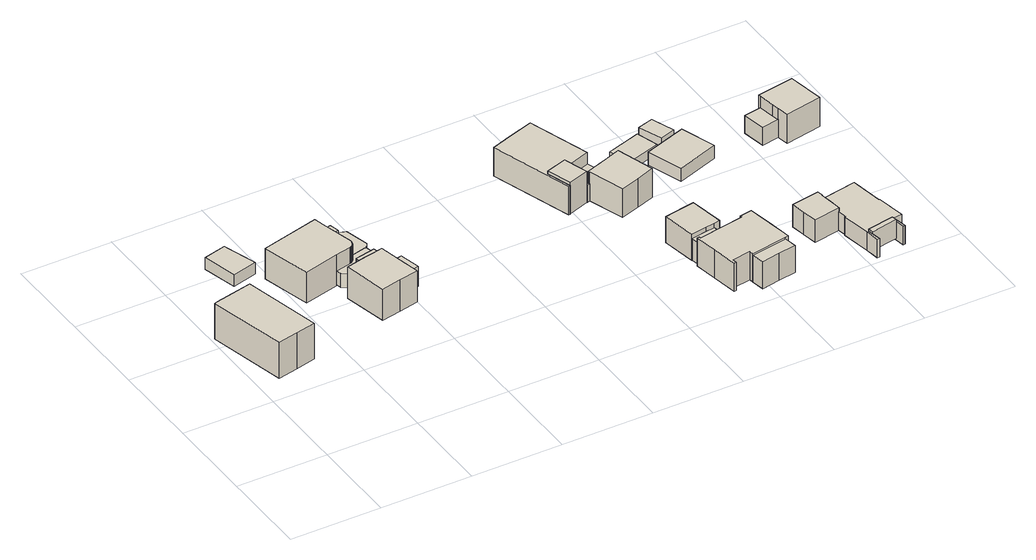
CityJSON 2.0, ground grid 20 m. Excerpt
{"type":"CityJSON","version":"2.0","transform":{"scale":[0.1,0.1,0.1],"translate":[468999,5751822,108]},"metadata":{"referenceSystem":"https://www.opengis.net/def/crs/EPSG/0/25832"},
"CityObjects":{
"building1":{"type":"Building","attributes":{"Gemeindeschluessel":"05754044","BezugspunktDach":"2000","function":"31001_1010","measuredHeight":9.98},"address":[{"country":"Germany","locality":"Verl","thoroughfareNumber":"14","thoroughfareName":"Grünstraße"}],"geometry":[{"type":"Solid","lod":"1","boundaries":[[[[0,1,2,3,4,5,6]],[[7,8,9,10,11,12,13]],[[7,13,6,5]],[[8,7,5,4]],[[9,8,4,3]],[[10,9,3,2]],[[11,10,2,1]],[[12,11,1,0]],[[13,12,0,6]]]]}]},
"building2":{"type":"Building","attributes":{"Gemeindeschluessel":"05754044","BezugspunktDach":"2000","function":"51009_1611","measuredHeight":2.73},"address":[{"country":"Germany"}],"geometry":[{"type":"Solid","lod":"1","boundaries":[[[[14,15,16,17]],[[18,19,20,21]],[[18,21,17,16]],[[19,18,16,15]],[[20,19,15,14]],[[21,20,14,17]]]]}]},
"building3":{"type":"Building","attributes":{"Gemeindeschluessel":"05754044","BezugspunktDach":"2100","function":"31001_1010","measuredHeight":7.29},"address":[{"country":"Germany","locality":"Verl","thoroughfareNumber":"12a","thoroughfareName":"Grünstraße"}],"geometry":[{"type":"Solid","lod":"1","boundaries":[[[[22,23,24,25,26,27,28,29,30,31,32,33,34,35,36,37,38,39,40,41,42,43]],[[44,45,46,47,48,49,50,51,52,53,54,55,56,57,58,59,60,61,62,63,64,65]],[[44,65,43,42]],[[45,44,42,41]],[[46,45,41,40]],[[47,46,40,39]],[[48,47,39,38]],[[49,48,38,37]],[[50,49,37,36]],[[51,50,36,35]],[[52,51,35,34]],[[53,52,34,33]],[[54,53,33,32]],[[55,54,32,31]],[[56,55,31,30]],[[57,56,30,29]],[[58,57,29,28]],[[59,58,28,27]],[[60,59,27,26]],[[61,60,26,25]],[[62,61,25,24]],[[63,62,24,23]],[[64,63,23,22]],[[65,64,22,43]]]]}]},
"building4":{"type":"Building","attributes":{"Gemeindeschluessel":"05754044","function":"31001_1010"},"address":[{"country":"Germany","locality":"Verl","thoroughfareNumber":"12","thoroughfareName":"Grünstraße"}],"children":["building4-1","building4-2","building4-3"]},
"building4-1":{"type":"BuildingPart","attributes":{"BezugspunktDach":"2000","measuredHeight":9.98},"parents":["building4"],"geometry":[{"type":"Solid","lod":"1","boundaries":[[[[66,67,68,69,70,71,72,73]],[[74,75,76,77,78,79,80,81]],[[74,81,73,72]],[[75,74,72,71]],[[76,75,71,70]],[[77,76,70,69]],[[78,77,69,68]],[[79,78,68,67]],[[80,79,67,66]],[[81,80,66,73]]]]}]},
"building4-2":{"type":"BuildingPart","attributes":{"BezugspunktDach":"2000","measuredHeight":3.92},"parents":["building4"],"geometry":[{"type":"Solid","lod":"1","boundaries":[[[[82,83,84,85,86,87,88,89]],[[77,90,91,92,93,94,95,96]],[[77,96,89,88]],[[90,77,88,87]],[[91,90,87,86]],[[92,91,86,85]],[[93,92,85,84]],[[94,93,84,83]],[[95,94,83,82]],[[96,95,82,89]]]]}]},
"building4-3":{"type":"BuildingPart","attributes":{"BezugspunktDach":"2000","measuredHeight":4.68},"parents":["building4"],"geometry":[{"type":"Solid","lod":"1","boundaries":[[[[97,98,99,100,101,102]],[[103,104,105,79,78,96]],[[103,96,102,101]],[[104,103,101,100]],[[105,104,100,99]],[[79,105,99,98]],[[78,79,98,97]],[[96,78,97,102]]]]}]},
"building5":{"type":"Building","attributes":{"Gemeindeschluessel":"05754044","BezugspunktDach":"2100","function":"51009_1610","measuredHeight":3.12},"address":[{"country":"Germany"}],"geometry":[{"type":"Solid","lod":"1","boundaries":[[[[106,107,108,109,110,111,112,113,114,115,116,117,118,119,120,121,122,123,124,125,126,127,128,129,130,131]],[[132,133,134,135,136,137,138,139,140,141,142,143,144,145,146,147,148,149,150,151,152,153,154,155,156,157]],[[132,157,131,130]],[[133,132,130,129]],[[134,133,129,128]],[[135,134,128,127]],[[136,135,127,126]],[[137,136,126,125]],[[138,137,125,124]],[[139,138,124,123]],[[140,139,123,122]],[[141,140,122,121]],[[142,141,121,120]],[[143,142,120,119]],[[144,143,119,118]],[[145,144,118,117]],[[146,145,117,116]],[[147,146,116,115]],[[148,147,115,114]],[[149,148,114,113]],[[150,149,113,112]],[[151,150,112,111]],[[152,151,111,110]],[[153,152,110,109]],[[154,153,109,108]],[[155,154,108,107]],[[156,155,107,106]],[[157,156,106,131]]]]}]},
"building6":{"type":"Building","attributes":{"Gemeindeschluessel":"05754044","BezugspunktDach":"2000","function":"51009_1610","measuredHeight":3.54},"address":[{"country":"Germany"}],"geometry":[{"type":"Solid","lod":"1","boundaries":[[[[158,159,160,161]],[[162,163,164,165]],[[162,165,161,160]],[[163,162,160,159]],[[164,163,159,158]],[[165,164,158,161]]]]}]},
"building7":{"type":"Building","attributes":{"Gemeindeschluessel":"05754044","BezugspunktDach":"2000","function":"51009_1610","measuredHeight":1.85},"address":[{"country":"Germany"}],"geometry":[{"type":"Solid","lod":"1","boundaries":[[[[166,167,168,169]],[[170,171,172,173]],[[170,173,169,168]],[[171,170,168,167]],[[172,171,167,166]],[[173,172,166,169]]]]}]},
"building8":{"type":"Building","attributes":{"Gemeindeschluessel":"05754044","BezugspunktDach":"2000","function":"31001_1010","measuredHeight":2.89},"address":[{"country":"Germany","locality":"Verl","thoroughfareNumber":"12a","thoroughfareName":"Grünstraße"}],"geometry":[{"type":"Solid","lod":"1","boundaries":[[[[174,175,176,177,178,179,180]],[[153,152,151,181,182,183,184]],[[153,184,180,179]],[[152,153,179,178]],[[151,152,178,177]],[[181,151,177,176]],[[182,181,176,175]],[[183,182,175,174]],[[184,183,174,180]]]]}]},
"building9":{"type":"Building","attributes":{"Gemeindeschluessel":"05754044","function":"31001_2120"},"address":[{"country":"Germany","locality":"Verl","thoroughfareNumber":"8","thoroughfareName":"Grünstraße"}],"children":["building9-1","building9-2"]},
"building9-1":{"type":"BuildingPart","attributes":{"BezugspunktDach":"2000","measuredHeight":9.37},"parents":["building9"],"geometry":[{"type":"Solid","lod":"1","boundaries":[[[[185,186,187,188,189,190,191,192,193,194]],[[195,196,197,198,199,200,201,202,203,204]],[[195,204,194,193]],[[196,195,193,192]],[[197,196,192,191]],[[198,197,191,190]],[[199,198,190,189]],[[200,199,189,188]],[[201,200,188,187]],[[202,201,187,186]],[[203,202,186,185]],[[204,203,185,194]]]]}]},
"building9-2":{"type":"BuildingPart","attributes":{"BezugspunktDach":"2000","measuredHeight":9.75},"address":[{"country":"Germany","locality":"Verl","thoroughfareNumber":"8","thoroughfareName":"Grünstraße"}],"parents":["building9"],"geometry":[{"type":"Solid","lod":"1","boundaries":[[[[205,206,207,208,209]],[[210,211,212,213,214]],[[210,214,209,208]],[[211,210,208,207]],[[212,211,207,206]],[[213,212,206,205]],[[214,213,205,209]]]]}]},
"building10":{"type":"Building","attributes":{"Gemeindeschluessel":"05754044","BezugspunktDach":"2000","function":"31001_2463","measuredHeight":7.52},"address":[{"country":"Germany","locality":"Verl","thoroughfareNumber":"5","thoroughfareName":"Grünstraße"}],"geometry":[{"type":"Solid","lod":"1","boundaries":[[[[215,216,217,218,219,220]],[[221,222,223,224,225,226]],[[221,226,220,219]],[[222,221,219,218]],[[223,222,218,217]],[[224,223,217,216]],[[225,224,216,215]],[[226,225,215,220]]]]}]},
"building11":{"type":"Building","attributes":{"Gemeindeschluessel":"05754044","function":"31001_1010"},"address":[{"country":"Germany","locality":"Verl","thoroughfareNumber":"5","thoroughfareName":"Grünstraße"}],"children":["building11-1","building11-2","building11-3"]},
"building11-1":{"type":"BuildingPart","attributes":{"BezugspunktDach":"2000","measuredHeight":8.97},"parents":["building11"],"geometry":[{"type":"Solid","lod":"1","boundaries":[[[[227,228,229,230,231,232,233,234,235,236,237,238,239,240,241,242]],[[243,244,245,246,247,248,249,250,251,252,253,254,255,256,257,258]],[[243,258,242,241]],[[244,243,241,240]],[[245,244,240,239]],[[246,245,239,238]],[[247,246,238,237]],[[248,247,237,236]],[[249,248,236,235]],[[250,249,235,234]],[[251,250,234,233]],[[252,251,233,232]],[[253,252,232,231]],[[254,253,231,230]],[[255,254,230,229]],[[256,255,229,228]],[[257,256,228,227]],[[258,257,227,242]]]]}]},
"building11-2":{"type":"BuildingPart","attributes":{"BezugspunktDach":"2000","measuredHeight":5.09},"parents":["building11"],"geometry":[{"type":"Solid","lod":"1","boundaries":[[[[259,260,261,262,263]],[[254,253,264,265,255]],[[254,255,263,262]],[[253,254,262,261]],[[264,253,261,260]],[[265,264,260,259]],[[255,265,259,263]]]]}]},
"building11-3":{"type":"BuildingPart","attributes":{"BezugspunktDach":"2000","measuredHeight":8.03},"parents":["building11"],"geometry":[{"type":"Solid","lod":"1","boundaries":[[[[266,267,268,269,270,271]],[[272,246,273,245,274,275]],[[272,275,271,270]],[[246,272,270,269]],[[273,246,269,268]],[[245,273,268,267]],[[274,245,267,266]],[[275,274,266,271]]]]}]},
"building12":{"type":"Building","attributes":{"Gemeindeschluessel":"05754044","function":"31001_1010"},"address":[{"country":"Germany","locality":"Verl","thoroughfareNumber":"8","thoroughfareName":"Grünstraße"}],"children":["building12-1","building12-2"]},
"building12-1":{"type":"BuildingPart","attributes":{"BezugspunktDach":"2000","measuredHeight":9.51},"parents":["building12"],"geometry":[{"type":"Solid","lod":"1","boundaries":[[[[276,277,278,279,280,281,282,283]],[[284,285,286,287,288,289,290,291]],[[284,291,283,282]],[[285,284,282,281]],[[286,285,281,280]],[[287,286,280,279]],[[288,287,279,278]],[[289,288,278,277]],[[290,289,277,276]],[[291,290,276,283]]]]}]},
"building12-2":{"type":"BuildingPart","attributes":{"BezugspunktDach":"2000","measuredHeight":3.94},"parents":["building12"],"geometry":[{"type":"Solid","lod":"1","boundaries":[[[[292,293,294,295,296,297,298]],[[299,300,301,302,288,286,285]],[[299,285,298,297]],[[300,299,297,296]],[[301,300,296,295]],[[302,301,295,294]],[[288,302,294,293]],[[286,288,293,292]],[[285,286,292,298]]]]}]},
"building13":{"type":"Building","attributes":{"Gemeindeschluessel":"05754044","BezugspunktDach":"2000","function":"31001_9998","measuredHeight":2.29},"address":[{"country":"Germany","locality":"Verl","thoroughfareNumber":"8","thoroughfareName":"Grünstraße"}],"geometry":[{"type":"Solid","lod":"1","boundaries":[[[[303,304,305,306]],[[307,308,309,310]],[[307,310,306,305]],[[308,307,305,304]],[[309,308,304,303]],[[310,309,303,306]]]]}]},
"building14":{"type":"Building","attributes":{"Gemeindeschluessel":"05754044","BezugspunktDach":"2000","function":"31001_9998","measuredHeight":3.12},"address":[{"country":"Germany","locality":"Verl","thoroughfareNumber":"4","thoroughfareName":"Grünstraße"}],"geometry":[{"type":"Solid","lod":"1","boundaries":[[[[311,312,313,314]],[[315,316,317,318]],[[315,318,314,313]],[[316,315,313,312]],[[317,316,312,311]],[[318,317,311,314]]]]}]},
"building15":{"type":"Building","attributes":{"Gemeindeschluessel":"05754044","BezugspunktDach":"2100","function":"31001_9998","measuredHeight":3},"address":[{"country":"Germany","locality":"Verl","thoroughfareNumber":"8","thoroughfareName":"Grünstraße"}],"geometry":[{"type":"Solid","lod":"1","boundaries":[[[[319,320,321,322]],[[323,324,325,326]],[[323,326,322,321]],[[324,323,321,320]],[[325,324,320,319]],[[326,325,319,322]]]]}]},
"building16":{"type":"Building","attributes":{"Gemeindeschluessel":"05754044","function":"31001_1010"},"address":[{"country":"Germany","locality":"Verl","thoroughfareNumber":"3","thoroughfareName":"Grünstraße"}],"children":["building16-1","building16-2","building16-3"]},
"building16-1":{"type":"BuildingPart","attributes":{"BezugspunktDach":"2000","measuredHeight":6.99},"parents":["building16"],"geometry":[{"type":"Solid","lod":"1","boundaries":[[[[327,328,329,330,331,332,333,334,335,336,337,338,339,340,341,342,343,344,345,346]],[[347,348,349,350,351,352,353,354,355,356,357,358,359,360,361,362,363,364,365,366]],[[347,366,346,345]],[[348,347,345,344]],[[349,348,344,343]],[[350,349,343,342]],[[351,350,342,341]],[[352,351,341,340]],[[353,352,340,339]],[[354,353,339,338]],[[355,354,338,337]],[[356,355,337,336]],[[357,356,336,335]],[[358,357,335,334]],[[359,358,334,333]],[[360,359,333,332]],[[361,360,332,331]],[[362,361,331,330]],[[363,362,330,329]],[[364,363,329,328]],[[365,364,328,327]],[[366,365,327,346]]]]}]},
"building16-2":{"type":"BuildingPart","attributes":{"BezugspunktDach":"2000","measuredHeight":7.24},"parents":["building16"],"geometry":[{"type":"Solid","lod":"1","boundaries":[[[[367,368,369,370,371,372,373,374,375]],[[376,377,378,379,365,364,380,363,362]],[[376,362,375,374]],[[377,376,374,373]],[[378,377,373,372]],[[379,378,372,371]],[[365,379,371,370]],[[364,365,370,369]],[[380,364,369,368]],[[363,380,368,367]],[[362,363,367,375]]]]}]},
"building16-3":{"type":"BuildingPart","attributes":{"BezugspunktDach":"2000","measuredHeight":4.47},"address":[{"country":"Germany","locality":"Verl","thoroughfareNumber":"3","thoroughfareName":"Grünstraße"}],"parents":["building16"],"geometry":[{"type":"Solid","lod":"1","boundaries":[[[[381,382,383,384]],[[385,386,387,388]],[[385,388,384,383]],[[386,385,383,382]],[[387,386,382,381]],[[388,387,381,384]]]]}]},
"building17":{"type":"Building","attributes":{"Gemeindeschluessel":"05754044","function":"31001_1010"},"address":[{"country":"Germany","locality":"Verl","thoroughfareNumber":"4","thoroughfareName":"Grünstraße"}],"children":["building17-1","building17-2"]},
"building17-1":{"type":"BuildingPart","attributes":{"BezugspunktDach":"2000","measuredHeight":9.53},"parents":["building17"],"geometry":[{"type":"Solid","lod":"1","boundaries":[[[[389,390,391,392,393,394,395,396]],[[397,398,399,400,401,402,403,404]],[[397,404,396,395]],[[398,397,395,394]],[[399,398,394,393]],[[400,399,393,392]],[[401,400,392,391]],[[402,401,391,390]],[[403,402,390,389]],[[404,403,389,396]]]]}]},
"building17-2":{"type":"BuildingPart","attributes":{"BezugspunktDach":"2000","measuredHeight":4.19},"parents":["building17"],"geometry":[{"type":"Solid","lod":"1","boundaries":[[[[405,406,407,408]],[[409,410,402,400]],[[409,400,408,407]],[[410,409,407,406]],[[402,410,406,405]],[[400,402,405,408]]]]}]}
},
"vertices":[
[136,276,94],[96,448,94],[52,438,94],[15,430,94],[7,428,94],[47,256,94],[91,266,94],[47,256,10],[7,428,10],[15,430,10],[52,438,10],[96,448,10],[136,276,10],[91,266,10],
[158,647,35],[108,634,35],[127,557,35],[182,572,35],[127,557,8],[108,634,8],[158,647,8],[182,572,8],
[328,466,82],[330,467,82],[331,467,82],[332,468,82],[334,469,82],[335,470,82],[336,471,82],[337,472,82],[338,473,82],[338,475,82],[339,476,82],[339,478,82],[340,479,82],[340,481,82],[340,482,82],[340,484,82],[340,485,82],[322,557,82],[317,578,82],[189,546,82],[216,439,82],[293,458,82],[216,439,10],[189,546,10],[317,578,10],[322,557,10],[340,485,10],[340,484,10],[340,482,10],[340,481,10],[340,479,10],[339,478,10],[339,476,10],[338,475,10],[338,473,10],[337,472,10],[336,471,10],[335,470,10],[334,469,10],[332,468,10],[331,467,10],[330,467,10],[328,466,10],[293,458,10],
[396,330,87],[388,364,87],[375,427,87],[348,421,87],[331,418,87],[288,408,87],[309,312,87],[352,321,87],[309,312,14],[288,408,14],[331,418,14],[348,421,14],[375,427,14],[388,364,14],[396,330,14],[352,321,14],
[385,473,53],[341,464,53],[339,462,53],[343,447,53],[346,431,53],[348,423,53],[348,421,53],[394,431,53],[348,423,14],[346,431,14],[343,447,14],[339,462,14],[341,464,14],[385,473,14],[394,431,14],
[375,427,61],[388,364,61],[423,372,61],[413,418,61],[398,415,61],[394,431,61],[398,415,14],[413,418,14],[423,372,14],
[339,462,45],[341,464,45],[385,473,45],[380,494,45],[377,494,45],[340,485,45],[340,484,45],[340,482,45],[340,481,45],[340,479,45],[339,478,45],[339,476,45],[338,475,45],[338,473,45],[337,472,45],[336,471,45],[335,470,45],[334,469,45],[332,468,45],[331,467,45],[330,467,45],[328,466,45],[293,458,45],[296,446,45],[309,438,45],[343,447,45],[309,438,13],[296,446,13],[293,458,13],[328,466,13],[330,467,13],[331,467,13],[332,468,13],[334,469,13],[335,470,13],[336,471,13],[337,472,13],[338,473,13],[338,475,13],[339,476,13],[339,478,13],[340,479,13],[340,481,13],[340,482,13],[340,484,13],[340,485,13],[377,494,13],[380,494,13],[385,473,13],[341,464,13],[339,462,13],[343,447,13],
[357,588,47],[317,578,47],[322,557,47],[362,567,47],[322,557,12],[317,578,12],[357,588,12],[362,567,12],
[350,617,21],[310,606,21],[317,578,21],[357,588,21],[317,578,9],[310,606,9],[350,617,9],[357,588,9],
[377,561,42],[362,567,42],[322,557,42],[340,485,42],[377,494,42],[380,494,42],[390,509,42],[322,557,13],[362,567,13],[377,561,13],[390,509,13],
[830,641,79],[780,625,79],[730,608,79],[788,427,79],[791,428,79],[774,482,79],[820,497,79],[823,486,79],[824,486,79],[874,503,79],[824,486,12],[823,486,12],[820,497,12],[774,482,12],[791,428,12],[788,427,12],[730,608,12],[780,625,12],[830,641,12],[874,503,12],
[823,486,86],[820,497,86],[774,482,86],[791,428,86],[837,443,86],[791,428,13],[774,482,13],[820,497,13],[823,486,13],[837,443,13],
[963,183,79],[977,186,79],[964,261,79],[896,249,79],[909,174,79],[943,180,79],[909,174,18],[896,249,18],[964,261,18],[977,186,18],[963,183,18],[943,180,18],
[1014,171,85],[1015,167,85],[967,159,85],[913,149,85],[913,153,85],[908,152,85],[916,102,85],[926,46,85],[931,47,85],[930,56,85],[971,63,85],[972,54,85],[1052,68,85],[1060,70,85],[1050,125,85],[1041,176,85],[1050,125,19],[1060,70,19],[1052,68,19],[972,54,19],[971,63,19],[930,56,19],[931,47,19],[926,46,19],[916,102,19],[908,152,19],[913,153,19],[913,149,19],[967,159,19],[1015,167,19],[1014,171,19],[1041,176,19],
[963,183,70],[909,174,70],[913,153,70],[913,149,70],[967,159,70],[909,174,19],[963,183,19],
[1057,40,82],[1052,68,82],[1012,61,82],[972,54,82],[977,26,82],[1017,33,82],[977,26,19],[1012,61,19],[1057,40,19],[1017,33,19],
[952,393,81],[926,477,81],[887,463,81],[884,462,81],[843,448,81],[844,444,81],[870,365,81],[911,379,81],[870,365,14],[844,444,14],[843,448,14],[884,462,14],[887,463,14],[926,477,14],[952,393,14],[911,379,14],
[843,448,53],[887,463,53],[874,503,53],[823,486,53],[837,443,53],[838,442,53],[844,444,53],[838,442,14],[837,443,14],[823,486,14],[874,503,14],
[1018,560,34],[943,537,34],[958,489,34],[1033,511,34],[958,489,13],[943,537,13],[1018,560,13],[1033,511,13],
[1090,516,46],[998,485,46],[1024,408,46],[1116,439,46],[1024,408,15],[998,485,15],[1090,516,15],[1116,439,15],
[1059,576,43],[1025,566,43],[1045,515,43],[1078,525,43],[1045,515,13],[1025,566,13],[1059,576,13],[1078,525,13],
[1193,168,61],[1192,168,61],[1200,116,61],[1198,116,61],[1202,96,61],[1200,96,61],[1211,32,61],[1216,2,61],[1221,2,61],[1217,22,61],[1215,33,61],[1274,44,61],[1276,33,61],[1279,13,61],[1284,14,61],[1278,45,61],[1297,48,61],[1286,111,61],[1284,111,61],[1272,183,61],[1284,111,18],[1286,111,18],[1297,48,18],[1278,45,18],[1284,14,18],[1279,13,18],[1276,33,18],[1274,44,18],[1215,33,18],[1217,22,18],[1221,2,18],[1216,2,18],[1211,32,18],[1200,96,18],[1202,96,18],[1198,116,18],[1200,116,18],[1192,168,18],[1193,168,18],[1272,183,18],
[1200,116,70],[1195,148,70],[1192,168,70],[1193,168,70],[1191,181,70],[1129,170,70],[1134,138,70],[1140,105,70],[1198,116,70],[1140,105,18],[1134,138,18],[1129,170,18],[1191,181,18],[1195,148,18],
[1274,44,66],[1215,33,66],[1217,22,66],[1276,33,66],[1217,22,22],[1215,33,22],[1274,44,22],[1276,33,22],
[1245,492,83],[1246,486,83],[1252,451,83],[1255,436,83],[1260,411,83],[1341,426,83],[1334,466,83],[1327,506,83],[1334,466,15],[1341,426,15],[1260,411,15],[1255,436,15],[1252,451,15],[1246,486,15],[1245,492,15],[1327,506,15],
[1246,486,57],[1208,480,57],[1217,429,57],[1255,436,57],[1217,429,15],[1208,480,15]
]}
